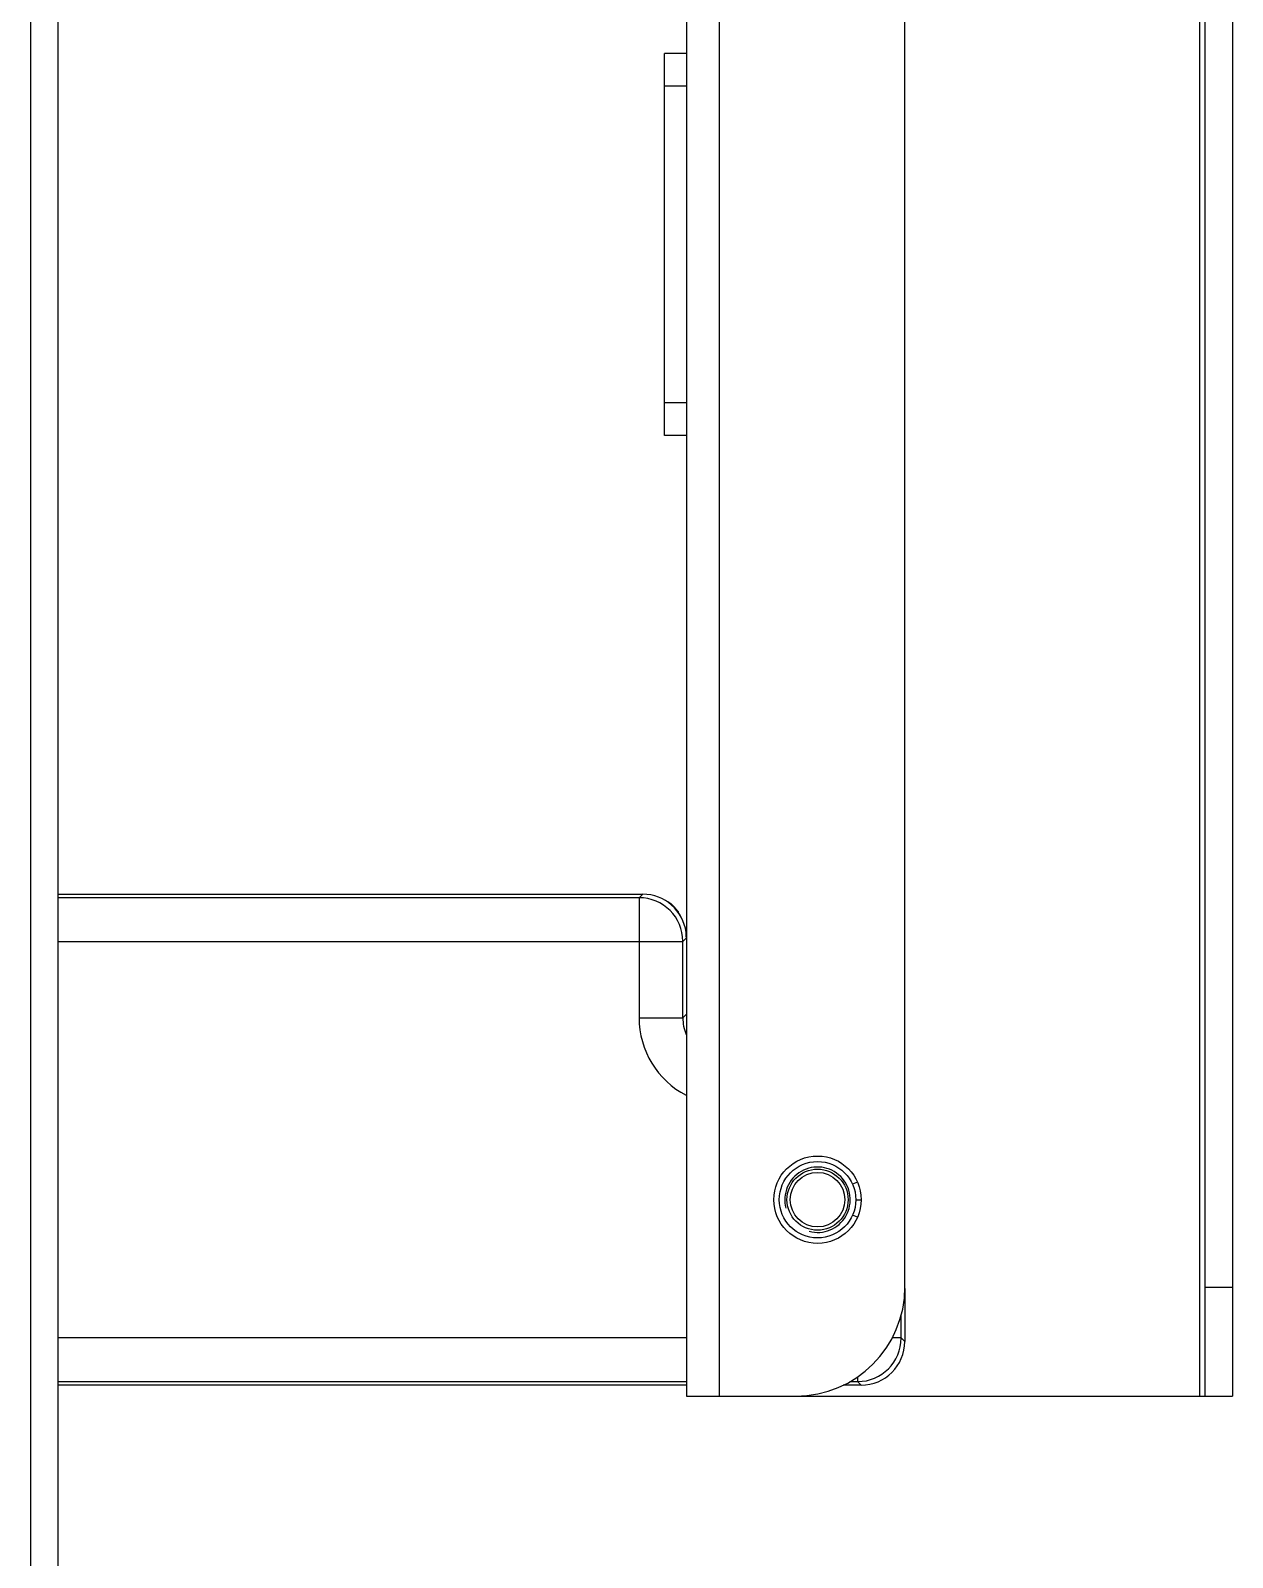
# Model space of a CAD drawing. Header units: millimetres. Extents: x 10297564 to 11610295, y -9287743 to -8409454.
# Drawn here: x 10477659 to 10479868, y -9097330 to -9094524 of the extents above; entities that cross this region are included whole.
import ezdxf

# ---------------------------------------------------------------- set-up
doc = ezdxf.new("R2010")
doc.units = ezdxf.units.MM
doc.header["$LTSCALE"] = 100
doc.layers.add('-0', color=7, linetype='Continuous')

# ---------------------------------------------------------------- blocks, each defined once
blk = doc.blocks.new('인버터 외형도')
at = {"layer": '-0', "linetype": 'Continuous'}
for p, q in [((81388.9, 44673.4), (81388.9, 37765.9)), ((81426.5, 44673.4), (81426.5, 37765.9)), ((82292.9, 43604.9), (82292.9, 38367.8)), ((82338, 43604.9), (82338, 38367.8)), ((83000.2, 38367.8), (83000.2, 43604.9)), ((83007.7, 38367.8), (83007.7, 43604.9)), ((83045.3, 43604.9), (83045.3, 38367.8)), ((82593.9, 38518.3), (82593.9, 43454.4)), ((82292.9, 40218.9), (82262.8, 40218.9)), ((82262.8, 39692.1), (82262.8, 40218.9)), ((82292.9, 40173.7), (82262.8, 40173.7)), ((82292.9, 39737.3), (82262.8, 39737.3)), ((82292.9, 39692.1), (82262.8, 39692.1)), ((81426.5, 39059.9), (82232.6, 39059.9)), ((82227.6, 39055), (81426.5, 39055)), ((82227.6, 39055), (82232.6, 39059.9)), ((82227.6, 39055), (82227.6, 38889.5)), ((81426.5, 38994.8), (82287.8, 38994.8)), ((82292.7, 38999.7), (82287.8, 38994.8)), ((82287.8, 38889.5), (82287.8, 38994.8)), ((82227.6, 38889.5), (82287.8, 38889.5)), ((82287.8, 38889.5), (82292.7, 38894.4)), ((82528.6, 38662.9), (82521.7, 38659.9)), ((82526.2, 38638.7), (82533.4, 38638.7)), ((82528.6, 38614.6), (82521.7, 38617.6)), ((82593.7, 38516.1), (82593.7, 38443.2)), ((83007.7, 38518.3), (83045.3, 38518.3)), ((82588.8, 38448.1), (82588.8, 38480.6)), ((82292.9, 38448.1), (81426.5, 38448.1)), ((82588.8, 38448.1), (82576.1, 38448.1)), ((82588.8, 38448.1), (82593.7, 38443.2)), ((82528.6, 38394.6), (82528.6, 38388)), ((81426.5, 38388), (82292.9, 38388)), ((82292.9, 38383), (81426.5, 38383)), ((82533.5, 38383), (82508.9, 38383)), ((82517.8, 38388), (82528.6, 38388)), ((82533.5, 38383), (82528.6, 38388)), ((82292.9, 38367.8), (83045.3, 38367.8))]:
    blk.add_line(p, q, dxfattribs=at)
for radius in [60.2, 52.7, 42.1, 37.6]:
    blk.add_circle((82473.5, 38638.7), radius, dxfattribs=at)
for centre, radius, start, end in [((82227.6, 38994.8), 60.2, 0.0367, 89.9633), ((82232.6, 38999.7), 60.2, 7.2123, 89.996), ((82244, 39011.3), 44.6, 51.828, 61.3647), ((82243.6, 39010.8), 45.3, 34.9951, 51.7975), ((82244.2, 39011.3), 44.5, 26.0066, 34.9289), ((82232.5, 38999.7), 60.2, 0.0056, 7.2065), ((82348, 38889.5), 120.4, 179.9939, 242.6052), ((82473.5, 38638.7), 45.1, 255, 195), ((82443.4, 38518.3), 150.5, 270, 0), ((82528.6, 38448.2), 60.2, 270.0367, 359.9633), ((82533.5, 38443.2), 60.2, 270.0056, 359.9944)]:
    blk.add_arc(centre, radius, start, end, dxfattribs=at)
blk.add_open_spline([(82287.8, 38889.5), (82287.8, 38881.7), (82289.4, 38873.7), (82292.4, 38866.5)], degree=3, dxfattribs=at)

msp = doc.modelspace()

# ---------------------------------------------------------------- block references
at = {"xscale": 1.333333333333333, "yscale": 1.333333333333333, "zscale": 1.333333333333333}
msp.add_blockref('인버터 외형도', (10369140.6, -9148191), dxfattribs=at)

doc.saveas('drawing.dxf')
